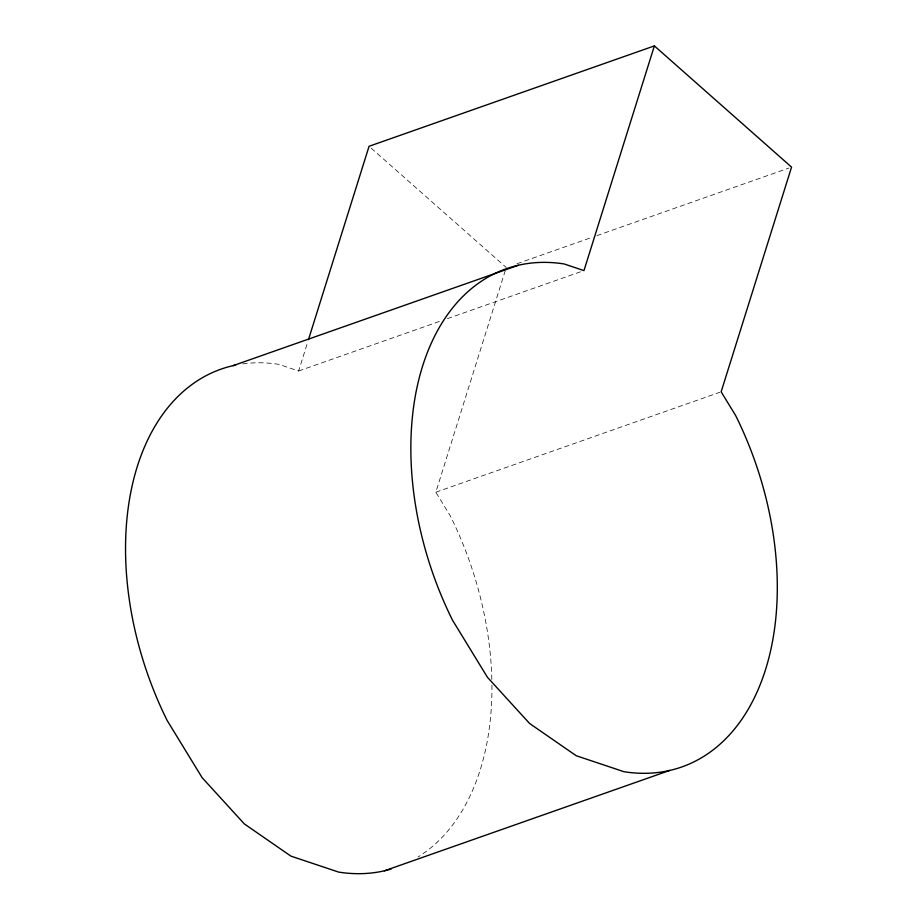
<?xml version="1.0" encoding="UTF-8"?>
<svg xmlns="http://www.w3.org/2000/svg" width="918" height="918" viewBox="0 0 918 918"><rect width="100%" height="100%" fill="white"/><g stroke="black" fill="none" stroke-linecap="round" stroke-linejoin="round"><path stroke-width="0.69" stroke-dasharray="4.59 3.44" d="M242.696 363.884A264.074 170.53 70.6 0 1 278.831 364.354L298.648 370.987L307.61 342.38M491.841 679.515A264.074 170.53 70.6 0 0 450.313 515.882L435.832 492.209L505.818 268.871M517.063 263.707L591.433 237.544M596.849 235.639L788.86 168.074M298.648 370.987L440.629 321.025M447.387 318.649L581.255 271.544M435.832 492.209L719.792 392.296M371.205 148.177L506.254 267.517M491.933 685.184A264.074 170.53 70.6 0 1 417.988 856.999"/><path stroke-width="1.38" d="M308.459 339.66L369.07 146.283L654.373 45.9L791.557 167.122L721.146 391.825L735.628 415.498A264.074 170.53 70.6 0 1 623.988 771.717L576.194 755.709L529.617 723.499L487.435 677.277L452.517 620.178A264.074 170.53 70.6 0 1 564.145 263.959L583.963 270.603L654.373 45.9M233.08 365.651L518.383 265.268M384.435 870.803L669.75 770.42M391.148 869.036A264.074 170.53 70.6 0 1 338.673 872.1L290.88 856.104L244.303 823.882L202.121 777.661L167.202 720.573A264.074 170.53 70.6 0 1 235.788 365.066"/></g></svg>
